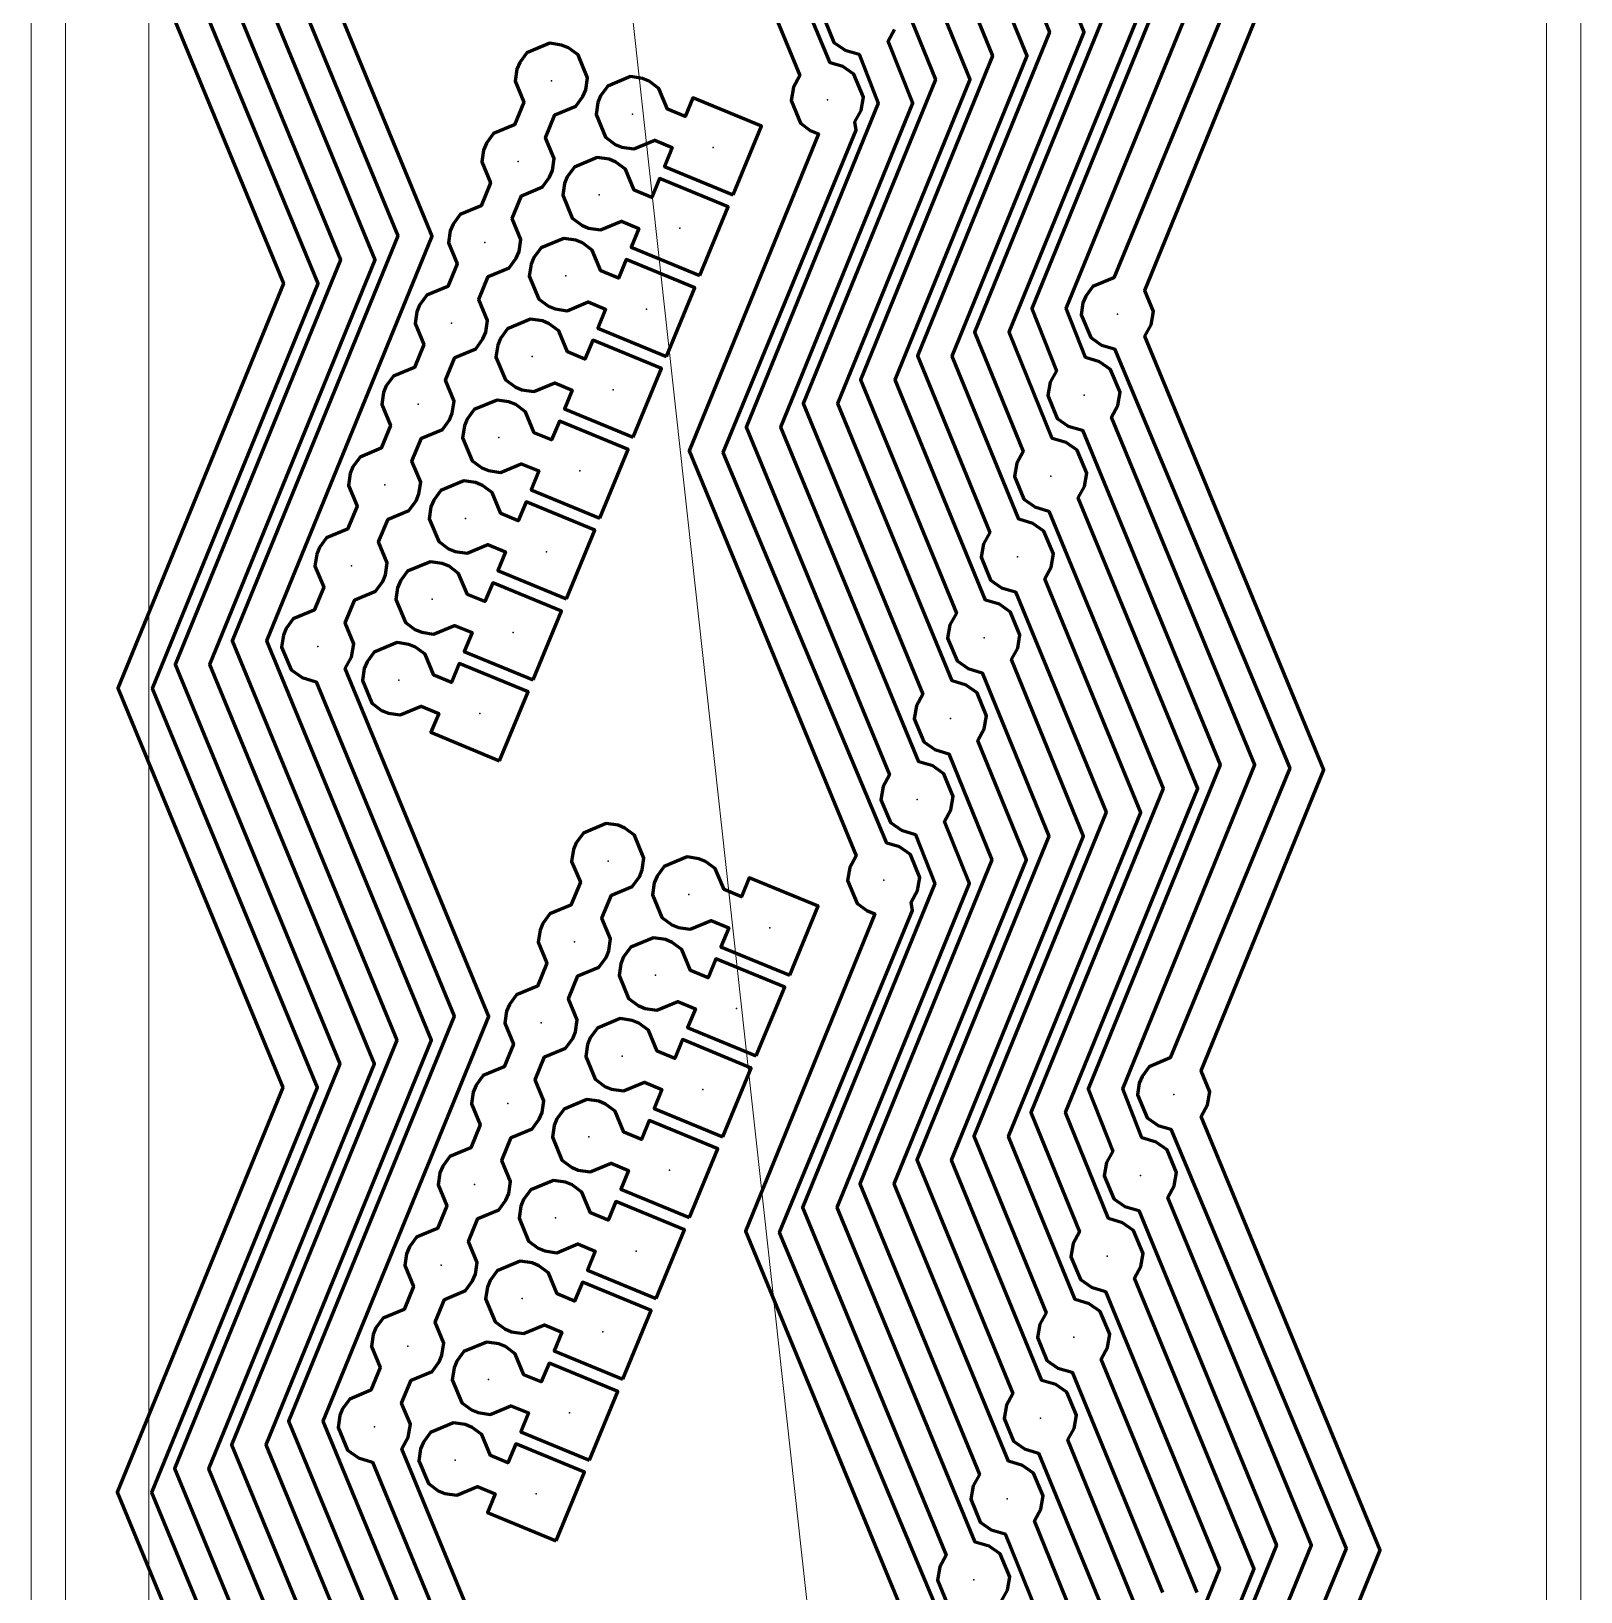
# Model space of a CAD drawing. Header units: millimetres. Extents: x 11 to 56, y 11 to 205.
# Drawn here: x 11 to 56, y 89.4 to 134.72 of the extents above; entities that cross this region are included whole.
import ezdxf

# ---------------------------------------------------------------- set-up
doc = ezdxf.new("R2010")
doc.units = ezdxf.units.MM
for name, color, linetype, lineweight, true_color in [('drill08mm', 7, 'CONTINUOUS', 25, 0x000000), ('drill09mm', 7, 'CONTINUOUS', 25, 0x000000), ('final_cut', 6, 'CONTINUOUS', 5, 0xff00ff), ('novi_bottom', 1, 'CONTINUOUS', 60, 0xff0000), ('okvir', 7, 'CONTINUOUS', 5, 0xffffff)]:
    doc.layers.add(name, color=color, linetype=linetype, lineweight=lineweight, true_color=true_color)

msp = doc.modelspace()

# ---------------------------------------------------------------- linework, layer by layer
at = {"layer": 'drill08mm'}
for p in [(34.125, 132.722), (30.808, 131.343), (29.839, 128.996), (28.87, 126.648), (42.547, 126.498), (27.9, 124.3), (41.578, 124.15), (26.931, 121.952), (40.609, 121.802), (25.962, 119.604), (39.64, 119.454), (24.993, 117.256), (38.671, 117.106), (24.024, 114.908), (37.701, 114.759), (36.732, 112.411), (35.763, 110.063), (32.446, 108.684), (31.477, 106.336), (30.508, 103.988), (44.185, 103.839), (29.539, 101.641), (43.216, 101.491), (28.57, 99.293), (42.247, 99.143), (27.601, 96.945), (41.278, 96.795), (26.632, 94.597), (40.309, 94.447), (25.662, 92.249), (39.34, 92.099), (38.371, 89.751)]:
    msp.add_point(p, dxfattribs=at)
at = {"layer": 'drill09mm'}
for p in [(26.112, 133.282), (28.46, 132.312), (25.143, 130.934), (27.491, 129.965), (24.174, 128.586), (26.522, 127.617), (23.205, 126.238), (25.552, 125.269), (22.236, 123.89), (24.583, 122.921), (21.267, 121.542), (23.614, 120.573), (20.297, 119.195), (22.645, 118.225), (19.328, 116.847), (21.676, 115.877), (27.751, 110.622), (30.098, 109.653), (26.781, 108.275), (29.129, 107.305), (25.812, 105.927), (28.16, 104.957), (24.843, 103.579), (27.191, 102.61), (23.874, 101.231), (26.222, 100.262), (22.905, 98.883), (25.253, 97.914), (21.936, 96.535), (24.284, 95.566), (20.967, 94.187), (23.315, 93.218)]:
    msp.add_point(p, dxfattribs=at)
at = {"layer": 'final_cut'}
for p, q in [((11, 11), (11, 205)), ((56, 205), (56, 11))]:
    msp.add_line(p, q, dxfattribs=at)
at = {"layer": 'novi_bottom'}
for points in [[(28.465, 145.19), (33.32, 133.431), (33.136, 133.095), (33.069, 132.711), (33.344, 132.048), (33.625, 131.84), (33.86, 131.743), (30.103, 122.531), (34.959, 110.772), (34.774, 110.436), (34.707, 110.052), (34.983, 109.388), (35.263, 109.181), (35.498, 109.084), (31.742, 99.872), (36.597, 88.113)], [(37.482, 88.481), (32.732, 99.83), (36.592, 109.182), (36.555, 109.426), (36.74, 109.762), (36.807, 110.147), (36.531, 110.81), (36.212, 111.034), (35.843, 111.14), (31.093, 122.489), (34.954, 131.841), (34.917, 132.085), (35.101, 132.421), (35.169, 132.806), (34.893, 133.469), (34.573, 133.693), (34.205, 133.799), (29.455, 145.148)], [(44.858, 89.375), (42.071, 96.158), (42.255, 96.494), (42.322, 96.879), (42.046, 97.542), (41.726, 97.766), (41.319, 97.888), (39.382, 102.626), (43.219, 112.034), (40.432, 118.817), (40.617, 119.153), (40.684, 119.538), (40.408, 120.201), (40.088, 120.425), (39.68, 120.547), (37.743, 125.286), (41.581, 134.693), (38.793, 141.477)], [(37.948, 141.093), (40.575, 134.696), (36.737, 125.289), (38.835, 120.164), (38.651, 119.828), (38.584, 119.443), (38.859, 118.78), (39.179, 118.556), (39.587, 118.434), (42.213, 112.037), (38.376, 102.629), (40.474, 97.504), (40.289, 97.168), (40.222, 96.784), (40.498, 96.12), (40.818, 95.897), (41.225, 95.774), (43.851, 89.378)], [(15.197, 139.676), (19.983, 128.082), (15.177, 116.327), (19.963, 104.734), (15.157, 92.978), (19.943, 81.385), (15.137, 69.63), (19.923, 58.036), (15.117, 46.281), (19.903, 34.688), (15.582, 24.106), (15.956, 23.127), (15.772, 22.791), (15.704, 22.407), (15.98, 21.743), (16.261, 21.536), (16.457, 21.455), (16.802, 21.404), (17.465, 21.68), (17.673, 21.961), (17.786, 22.235)], [(17.786, 22.235), (17.786, 22.235), (17.804, 22.502), (17.529, 23.165), (17.209, 23.389), (16.801, 23.511), (16.588, 24.103), (20.91, 34.684), (16.123, 46.278), (20.93, 58.033), (16.143, 69.626), (20.95, 81.382), (16.163, 92.975), (20.97, 104.731), (16.183, 116.324), (20.99, 128.079), (16.203, 139.672)], [(43.199, 88.685), (41.101, 93.81), (41.286, 94.146), (41.353, 94.531), (41.077, 95.194), (40.757, 95.418), (40.35, 95.54), (37.723, 101.937), (41.561, 111.344), (39.463, 116.47), (39.647, 116.806), (39.714, 117.19), (39.439, 117.853), (39.119, 118.077), (38.711, 118.2), (36.085, 124.596), (39.922, 134.004), (37.824, 139.129)], [(13.538, 138.986), (18.325, 127.393), (13.518, 115.638), (18.305, 104.044), (13.498, 92.289), (18.285, 80.696), (13.478, 68.94), (18.265, 57.347), (13.459, 45.592), (18.245, 33.998), (14.304, 24.45), (13.696, 24.198), (13.488, 23.917), (13.407, 23.721), (13.357, 23.376), (13.632, 22.713), (13.913, 22.505), (14.109, 22.424), (14.454, 22.373), (15.117, 22.649), (15.325, 22.93), (15.438, 23.204)], [(15.438, 23.204), (15.438, 23.204), (15.457, 23.471), (15.204, 24.079), (19.251, 33.995), (14.465, 45.588), (19.271, 57.344), (14.485, 68.937), (19.291, 80.692), (14.505, 92.286), (19.311, 104.041), (14.525, 115.634), (19.331, 127.39), (14.545, 138.983)], [(20.134, 21.266), (20.134, 21.266), (20.152, 21.533), (19.877, 22.196), (19.557, 22.42), (19.149, 22.542), (18.246, 24.792), (22.568, 35.374), (17.782, 46.967), (22.588, 58.723), (17.802, 70.316), (22.608, 82.071), (17.822, 93.665), (22.628, 105.42), (17.842, 117.013), (22.648, 128.768), (18.482, 138.869)], [(36.979, 138.745), (38.916, 134.007), (35.079, 124.599), (37.866, 117.816), (37.681, 117.48), (37.614, 117.095), (37.89, 116.432), (38.21, 116.208), (38.618, 116.086), (40.554, 111.348), (36.717, 101.94), (39.505, 95.156), (39.32, 94.82), (39.253, 94.436), (39.529, 93.772), (39.849, 93.549), (40.256, 93.427), (42.193, 88.688)], [(17.637, 138.485), (21.642, 128.772), (16.835, 117.016), (21.622, 105.423), (16.815, 93.668), (21.602, 82.074), (16.795, 70.319), (21.582, 58.726), (16.775, 46.97), (21.562, 35.377), (17.24, 24.796), (18.304, 22.158), (18.119, 21.822), (18.052, 21.438), (18.328, 20.774), (18.609, 20.567), (18.804, 20.486), (19.15, 20.435), (19.813, 20.711), (20.021, 20.992), (20.134, 21.266)], [(41.541, 87.996), (40.132, 91.463), (40.317, 91.799), (40.384, 92.183), (40.108, 92.846), (39.788, 93.07), (39.381, 93.192), (36.065, 101.248), (39.902, 110.655), (38.494, 114.122), (38.678, 114.458), (38.745, 114.842), (38.47, 115.506), (38.15, 115.729), (37.742, 115.852), (34.427, 123.907), (38.264, 133.314), (36.855, 136.781)], [(36.01, 136.397), (37.257, 133.318), (33.42, 123.91), (36.897, 115.468), (36.712, 115.132), (36.645, 114.747), (36.921, 114.084), (37.241, 113.86), (37.648, 113.738), (38.896, 110.658), (35.059, 101.251), (38.535, 92.809), (38.351, 92.473), (38.284, 92.088), (38.56, 91.425), (38.879, 91.201), (39.287, 91.079), (40.535, 87.999)], [(43.892, 136.075), (40.054, 126.668), (40.773, 124.859), (40.589, 124.523), (40.522, 124.139), (40.798, 123.475), (41.117, 123.252), (41.525, 123.129), (45.53, 113.416), (41.693, 104.008), (42.412, 102.2), (42.227, 101.864), (42.16, 101.48), (42.436, 100.816), (42.756, 100.593), (43.163, 100.47), (47.168, 90.757), (43.331, 81.349)], [(44.337, 81.346), (48.175, 90.753), (44.009, 100.854), (44.193, 101.19), (44.26, 101.574), (43.984, 102.238), (43.665, 102.461), (43.257, 102.584), (42.699, 104.005), (46.536, 113.413), (42.37, 123.513), (42.555, 123.849), (42.622, 124.234), (42.346, 124.897), (42.026, 125.121), (41.619, 125.243), (41.06, 126.664), (44.898, 136.072)], [(45.911, 135.974), (42.438, 127.561), (41.83, 127.308), (41.623, 127.028), (41.542, 126.832), (41.491, 126.487), (41.767, 125.823), (42.086, 125.6), (42.455, 125.493), (47.549, 113.315), (44.077, 104.902), (43.469, 104.649), (43.261, 104.368), (43.18, 104.173), (43.129, 103.827), (43.405, 103.164), (43.725, 102.94), (44.093, 102.834), (49.188, 90.656), (45.715, 82.243)], [(46.615, 81.871), (50.178, 90.613), (44.978, 103.202), (45.162, 103.538), (45.229, 103.922), (44.977, 104.53), (48.539, 113.273), (43.339, 125.861), (43.524, 126.197), (43.591, 126.582), (43.338, 127.19), (46.901, 135.932)], [(34.038, 135.059), (34.313, 134.395), (34.633, 134.172), (35.041, 134.049), (35.599, 132.628), (31.762, 123.221), (35.928, 113.12), (35.743, 112.784), (35.676, 112.4), (35.952, 111.736), (36.272, 111.513), (36.679, 111.39), (37.238, 109.969), (33.4, 100.561), (37.566, 90.461), (37.382, 90.125), (37.315, 89.74), (37.59, 89.077)], [(42.233, 135.386), (38.396, 125.978), (39.804, 122.511), (39.62, 122.175), (39.553, 121.791), (39.828, 121.127), (40.148, 120.904), (40.556, 120.781), (43.871, 112.726), (40.034, 103.319), (41.443, 99.852), (41.258, 99.516), (41.191, 99.132), (41.467, 98.468), (41.787, 98.245), (42.194, 98.122), (45.51, 90.067), (41.673, 80.659)], [(42.679, 80.656), (46.516, 90.064), (43.04, 98.506), (43.224, 98.842), (43.291, 99.227), (43.015, 99.89), (42.696, 100.114), (42.288, 100.236), (41.04, 103.316), (44.878, 112.723), (41.401, 121.165), (41.586, 121.501), (41.653, 121.886), (41.377, 122.549), (41.057, 122.773), (40.65, 122.895), (39.402, 125.975), (43.239, 135.382)], [(39.163, 89.115), (39.348, 89.451), (39.415, 89.835), (39.139, 90.499), (38.819, 90.722), (38.412, 90.844), (34.406, 100.558), (38.244, 109.966), (37.525, 111.774), (37.709, 112.11), (37.776, 112.494), (37.5, 113.158), (37.181, 113.381), (36.773, 113.504), (32.768, 123.218), (36.605, 132.625), (35.886, 134.433), (36.071, 134.769)], [(24.267, 82.761), (19.48, 94.354), (24.287, 106.109), (20.12, 116.21), (20.305, 116.546), (20.372, 116.93), (20.119, 117.538), (20.394, 118.204), (21.002, 118.457), (21.209, 118.737), (21.29, 118.933), (21.341, 119.278), (21.089, 119.886), (21.363, 120.552), (21.971, 120.804), (22.179, 121.085), (22.259, 121.281), (22.31, 121.626), (22.058, 122.234), (22.332, 122.899), (22.94, 123.152), (23.148, 123.433), (23.228, 123.629), (23.279, 123.974), (23.027, 124.582), (23.301, 125.247), (23.909, 125.5), (24.117, 125.781), (24.198, 125.976), (24.249, 126.322), (23.996, 126.93), (24.27, 127.595), (24.879, 127.848), (25.086, 128.129), (25.167, 128.324), (25.218, 128.67), (24.965, 129.278), (25.239, 129.943), (25.848, 130.196), (26.055, 130.476), (26.136, 130.672), (26.187, 131.018), (25.934, 131.626), (26.209, 132.291), (26.817, 132.544), (27.024, 132.824), (27.105, 133.02), (27.156, 133.365), (26.88, 134.029), (26.599, 134.236), (26.404, 134.317), (26.058, 134.368), (25.395, 134.092), (25.188, 133.811), (25.107, 133.616), (25.056, 133.27), (25.309, 132.662), (25.034, 131.997), (24.426, 131.744), (24.218, 131.464), (24.138, 131.268), (24.087, 130.923), (24.339, 130.315), (24.065, 129.649), (23.457, 129.397), (23.249, 129.116), (23.169, 128.92), (23.118, 128.575), (23.37, 127.967), (23.096, 127.301), (22.488, 127.049), (22.28, 126.768), (22.2, 126.572), (22.149, 126.227), (22.401, 125.619), (22.127, 124.954), (21.519, 124.701), (21.311, 124.42), (21.23, 124.224), (21.179, 123.879), (21.432, 123.271), (21.158, 122.606), (20.549, 122.353), (20.342, 122.072), (20.261, 121.876), (20.21, 121.531), (20.463, 120.923), (20.189, 120.258), (19.58, 120.005), (19.373, 119.724), (19.292, 119.529), (19.241, 119.183), (19.494, 118.575), (19.219, 117.91), (18.611, 117.657), (18.404, 117.376), (18.323, 117.181), (18.272, 116.835), (18.548, 116.172), (18.868, 115.948), (19.275, 115.826), (23.28, 106.112), (18.474, 94.357), (23.26, 82.764)], [(31.388, 129.97), (31.388, 129.97), (32.211, 131.966), (30.216, 132.789), (29.989, 132.242), (29.481, 132.452), (29.228, 133.06), (28.947, 133.267), (28.752, 133.348), (28.406, 133.399), (27.743, 133.123), (27.535, 132.842), (27.455, 132.647), (27.404, 132.301), (27.679, 131.638), (27.96, 131.43), (28.156, 131.35), (28.501, 131.299), (29.109, 131.552), (29.618, 131.341), (29.392, 130.794), (31.388, 129.97)], [(30.418, 127.622), (30.418, 127.622), (31.242, 129.618), (29.246, 130.441), (29.02, 129.894), (28.512, 130.104), (28.259, 130.712), (27.978, 130.919), (27.782, 131), (27.437, 131.051), (26.774, 130.775), (26.566, 130.494), (26.486, 130.299), (26.435, 129.953), (26.71, 129.29), (26.991, 129.083), (27.187, 129.002), (27.532, 128.951), (28.14, 129.204), (28.649, 128.994), (28.423, 128.446), (30.418, 127.622)], [(29.449, 125.274), (29.449, 125.274), (30.273, 127.27), (28.277, 128.094), (28.051, 127.546), (27.543, 127.756), (27.29, 128.364), (27.009, 128.571), (26.813, 128.652), (26.468, 128.703), (25.805, 128.427), (25.597, 128.147), (25.516, 127.951), (25.465, 127.606), (25.741, 126.942), (26.022, 126.735), (26.218, 126.654), (26.563, 126.603), (27.171, 126.856), (27.68, 126.646), (27.454, 126.098), (29.449, 125.274)], [(28.48, 122.926), (28.48, 122.926), (29.304, 124.922), (27.308, 125.746), (27.082, 125.198), (26.573, 125.408), (26.321, 126.016), (26.04, 126.224), (25.844, 126.304), (25.499, 126.355), (24.836, 126.079), (24.628, 125.799), (24.547, 125.603), (24.496, 125.258), (24.772, 124.594), (25.053, 124.387), (25.249, 124.306), (25.594, 124.255), (26.202, 124.508), (26.711, 124.298), (26.484, 123.75), (28.48, 122.926)], [(27.511, 120.579), (27.511, 120.579), (28.335, 122.574), (26.339, 123.398), (26.113, 122.85), (25.604, 123.06), (25.352, 123.668), (25.071, 123.876), (24.875, 123.956), (24.53, 124.007), (23.866, 123.732), (23.659, 123.451), (23.578, 123.255), (23.527, 122.91), (23.803, 122.246), (24.084, 122.039), (24.279, 121.958), (24.625, 121.907), (25.233, 122.16), (25.742, 121.95), (25.515, 121.402), (27.511, 120.579)], [(26.542, 118.231), (26.542, 118.231), (27.366, 120.226), (25.37, 121.05), (25.144, 120.502), (24.635, 120.712), (24.382, 121.32), (24.102, 121.528), (23.906, 121.609), (23.561, 121.659), (22.897, 121.384), (22.69, 121.103), (22.609, 120.907), (22.558, 120.562), (22.834, 119.899), (23.115, 119.691), (23.31, 119.61), (23.656, 119.559), (24.264, 119.812), (24.772, 119.602), (24.546, 119.054), (26.542, 118.231)], [(25.573, 115.883), (25.573, 115.883), (26.397, 117.879), (24.401, 118.702), (24.175, 118.154), (23.666, 118.364), (23.413, 118.972), (23.133, 119.18), (22.937, 119.261), (22.592, 119.312), (21.928, 119.036), (21.721, 118.755), (21.64, 118.559), (21.589, 118.214), (21.865, 117.551), (22.145, 117.343), (22.341, 117.263), (22.686, 117.212), (23.295, 117.464), (23.803, 117.254), (23.577, 116.707), (25.573, 115.883)], [(24.604, 113.535), (24.604, 113.535), (25.428, 115.531), (23.432, 116.354), (23.206, 115.807), (22.697, 116.016), (22.444, 116.625), (22.163, 116.832), (21.968, 116.913), (21.623, 116.964), (20.959, 116.688), (20.752, 116.407), (20.671, 116.212), (20.62, 115.866), (20.896, 115.203), (21.176, 114.996), (21.372, 114.915), (21.717, 114.864), (22.326, 115.117), (22.834, 114.907), (22.608, 114.359), (24.604, 113.535)], [(25.925, 83.45), (21.759, 93.551), (21.944, 93.887), (22.011, 94.271), (21.758, 94.879), (22.032, 95.544), (22.641, 95.797), (22.848, 96.078), (22.929, 96.274), (22.98, 96.619), (22.727, 97.227), (23.002, 97.892), (23.61, 98.145), (23.817, 98.426), (23.898, 98.621), (23.949, 98.967), (23.696, 99.575), (23.971, 100.24), (24.579, 100.493), (24.786, 100.774), (24.867, 100.969), (24.918, 101.315), (24.665, 101.923), (24.94, 102.588), (25.548, 102.841), (25.755, 103.121), (25.836, 103.317), (25.887, 103.662), (25.634, 104.271), (25.909, 104.936), (26.517, 105.189), (26.725, 105.469), (26.805, 105.665), (26.856, 106.01), (26.603, 106.618), (26.878, 107.284), (27.486, 107.537), (27.694, 107.817), (27.774, 108.013), (27.825, 108.358), (27.572, 108.966), (27.847, 109.632), (28.455, 109.884), (28.663, 110.165), (28.744, 110.361), (28.794, 110.706), (28.519, 111.37), (28.238, 111.577), (28.042, 111.658), (27.697, 111.709), (27.034, 111.433), (26.826, 111.152), (26.745, 110.957), (26.694, 110.611), (26.947, 110.003), (26.673, 109.338), (26.064, 109.085), (25.857, 108.804), (25.776, 108.609), (25.725, 108.263), (25.978, 107.655), (25.703, 106.99), (25.095, 106.737), (24.888, 106.456), (24.807, 106.261), (24.756, 105.915), (25.009, 105.307), (24.734, 104.642), (24.126, 104.389), (23.919, 104.109), (23.838, 103.913), (23.787, 103.568), (24.04, 102.96), (23.765, 102.294), (23.157, 102.041), (22.95, 101.761), (22.869, 101.565), (22.818, 101.22), (23.071, 100.612), (22.796, 99.946), (22.188, 99.694), (21.981, 99.413), (21.9, 99.217), (21.849, 98.872), (22.102, 98.264), (21.827, 97.599), (21.219, 97.346), (21.011, 97.065), (20.931, 96.869), (20.88, 96.524), (21.132, 95.916), (20.858, 95.251), (20.25, 94.998), (20.042, 94.717), (19.962, 94.522), (19.911, 94.176), (20.186, 93.513), (20.506, 93.289), (20.914, 93.167), (24.919, 83.453)], [(33.026, 107.311), (33.026, 107.311), (33.85, 109.306), (31.854, 110.13), (31.628, 109.582), (31.119, 109.792), (30.867, 110.4), (30.586, 110.608), (30.39, 110.689), (30.045, 110.74), (29.381, 110.464), (29.174, 110.183), (29.093, 109.987), (29.042, 109.642), (29.318, 108.979), (29.599, 108.771), (29.794, 108.69), (30.14, 108.639), (30.748, 108.892), (31.256, 108.682), (31.03, 108.134), (33.026, 107.311)], [(32.057, 104.963), (32.057, 104.963), (32.881, 106.959), (30.885, 107.782), (30.659, 107.234), (30.15, 107.444), (29.897, 108.052), (29.617, 108.26), (29.421, 108.341), (29.076, 108.392), (28.412, 108.116), (28.205, 107.835), (28.124, 107.639), (28.073, 107.294), (28.349, 106.631), (28.63, 106.423), (28.825, 106.343), (29.171, 106.292), (29.779, 106.544), (30.287, 106.334), (30.061, 105.787), (32.057, 104.963)], [(31.088, 102.615), (31.088, 102.615), (31.912, 104.611), (29.916, 105.434), (29.69, 104.886), (29.181, 105.097), (28.928, 105.705), (28.648, 105.912), (28.452, 105.993), (28.107, 106.044), (27.443, 105.768), (27.236, 105.487), (27.155, 105.292), (27.104, 104.946), (27.38, 104.283), (27.661, 104.076), (27.856, 103.995), (28.202, 103.944), (28.81, 104.197), (29.318, 103.987), (29.092, 103.439), (31.088, 102.615)], [(30.119, 100.267), (30.119, 100.267), (30.942, 102.263), (28.947, 103.087), (28.721, 102.539), (28.212, 102.749), (27.959, 103.357), (27.678, 103.564), (27.483, 103.645), (27.137, 103.696), (26.474, 103.42), (26.267, 103.139), (26.186, 102.944), (26.135, 102.599), (26.411, 101.935), (26.691, 101.728), (26.887, 101.647), (27.232, 101.596), (27.84, 101.849), (28.349, 101.639), (28.123, 101.091), (30.119, 100.267)], [(29.15, 97.919), (29.15, 97.919), (29.973, 99.915), (27.978, 100.739), (27.752, 100.191), (27.243, 100.401), (26.99, 101.009), (26.709, 101.216), (26.514, 101.297), (26.168, 101.348), (25.505, 101.072), (25.298, 100.792), (25.217, 100.596), (25.166, 100.251), (25.441, 99.587), (25.722, 99.38), (25.918, 99.299), (26.263, 99.248), (26.871, 99.501), (27.38, 99.291), (27.154, 98.743), (29.15, 97.919)], [(28.18, 95.571), (28.18, 95.571), (29.004, 97.567), (27.009, 98.391), (26.782, 97.843), (26.274, 98.053), (26.021, 98.661), (25.74, 98.868), (25.545, 98.949), (25.199, 99), (24.536, 98.725), (24.328, 98.444), (24.248, 98.248), (24.197, 97.903), (24.472, 97.239), (24.753, 97.032), (24.949, 96.951), (25.294, 96.9), (25.902, 97.153), (26.411, 96.943), (26.185, 96.395), (28.18, 95.571)], [(27.211, 93.224), (27.211, 93.224), (28.035, 95.219), (26.04, 96.043), (25.813, 95.495), (25.305, 95.705), (25.052, 96.313), (24.771, 96.521), (24.576, 96.601), (24.23, 96.652), (23.567, 96.377), (23.359, 96.096), (23.279, 95.9), (23.227, 95.555), (23.503, 94.891), (23.784, 94.684), (23.98, 94.603), (24.325, 94.552), (24.933, 94.805), (25.442, 94.595), (25.216, 94.047), (27.211, 93.224)], [(26.242, 90.876), (26.242, 90.876), (27.066, 92.871), (25.07, 93.695), (24.844, 93.147), (24.335, 93.357), (24.083, 93.965), (23.802, 94.173), (23.606, 94.254), (23.261, 94.305), (22.598, 94.029), (22.39, 93.748), (22.309, 93.552), (22.258, 93.207), (22.534, 92.544), (22.815, 92.336), (23.011, 92.255), (23.356, 92.204), (23.964, 92.457), (24.473, 92.247), (24.247, 91.699), (26.242, 90.876)]]:
    msp.add_lwpolyline(points, dxfattribs=at)
at = {"layer": 'okvir'}
for p, q in [((12, 12), (12, 204)), ((55, 204), (55, 12)), ((21.197, 201.26), (42, 12)), ((14.413, 23.387), (14.413, 184.825))]:
    msp.add_line(p, q, dxfattribs=at)

doc.saveas('drawing.dxf')
